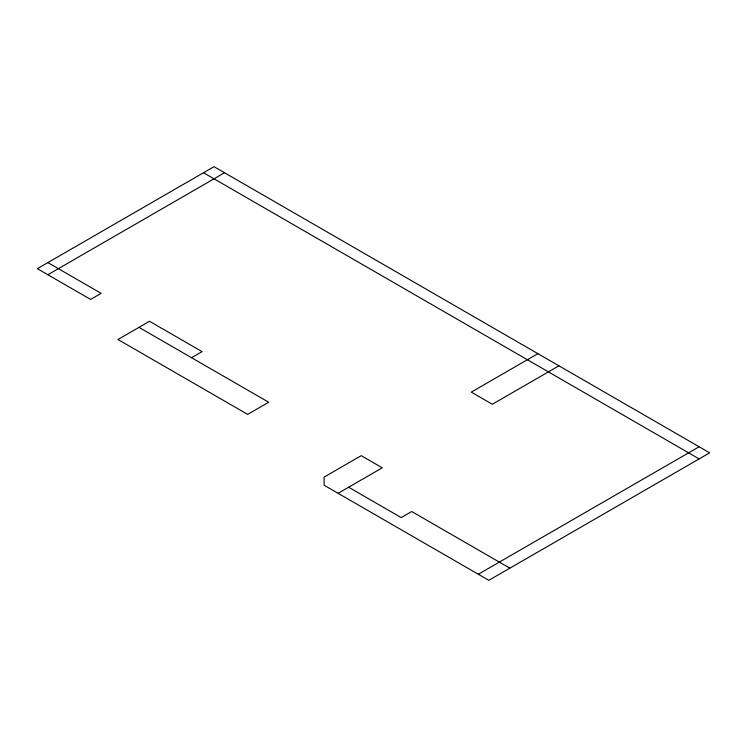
<?xml version="1.0" encoding="UTF-8"?>
<svg xmlns="http://www.w3.org/2000/svg" width="747" height="747" viewBox="0 0 747 747"><rect width="100%" height="100%" fill="white"/><g stroke="black" fill="none" stroke-linecap="round" stroke-linejoin="round"><path stroke-width="1.12" d="M47.864 274.747L224.53 172.744M191.577 357.72L202.092 351.641L149.521 321.285L117.97 339.502L247.659 414.38L268.696 402.241L138.998 327.363M537.896 353.667L471.292 392.119L492.329 404.258L558.924 365.806M338.102 493.3L382.259 467.809L361.231 455.661L324.077 477.118L324.077 485.205L488.818 580.326L709.65 452.831L214.015 166.674L37.35 268.668L90.63 299.435L101.144 293.356L47.864 262.599M478.304 574.256L699.136 446.762M203.501 172.744L699.136 458.901M509.856 568.178L411.709 511.518L401.195 517.587L348.616 487.231"/></g></svg>
